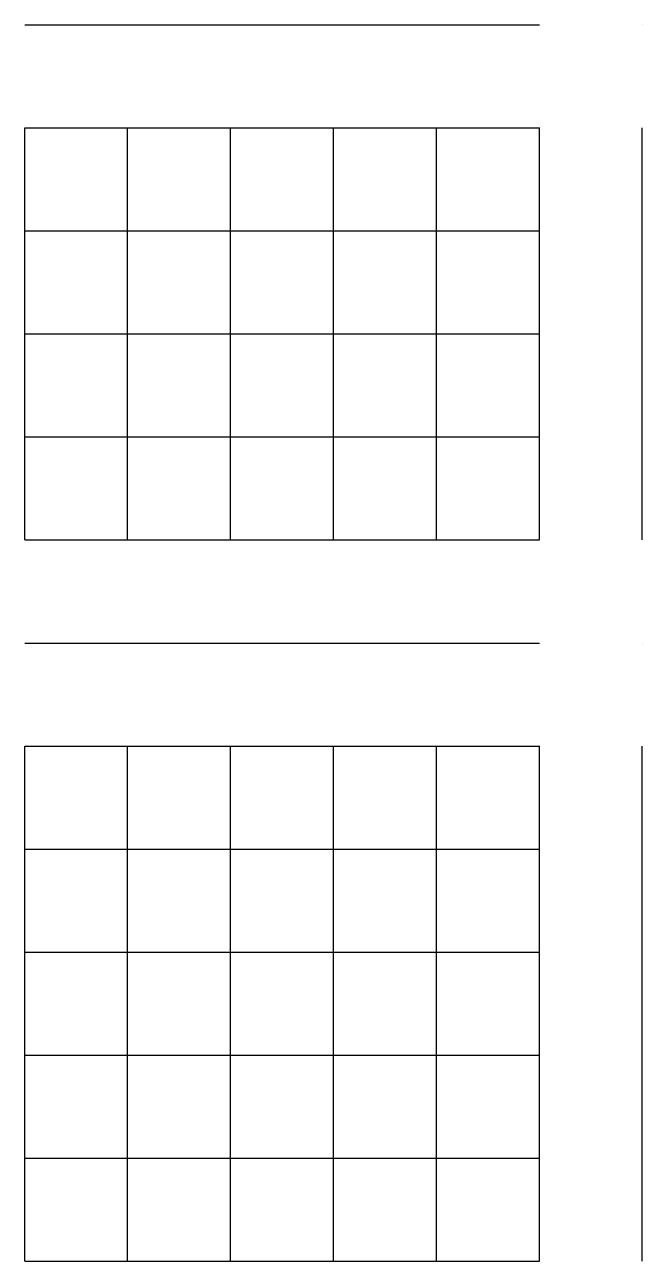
# Model space of a CAD drawing. Header units: millimetres. Extents: x 6 to 745025, y -1528 to 119936.
# Drawn here: x 178.618 to 178.872, y 109.276 to 109.784 of the extents above; entities that cross this region are included whole.
import ezdxf

# ---------------------------------------------------------------- set-up
doc = ezdxf.new("R2010")
doc.units = ezdxf.units.MM
doc.header["$MEASUREMENT"] = 0
doc.layers.get('0').update_dxf_attribs({"linetype": 'CONTINUOUS'})

msp = doc.modelspace()

# ---------------------------------------------------------------- linework, layer by layer
at = {"color": 0, "linetype": 'Continuous', "lineweight": 25, "true_color": 0x000005}
for p, q in [((178.61844, 109.78444), (178.61844, 109.78444)), ((178.61844, 109.78444), (178.61844, 109.78444)), ((178.61844, 109.78444), (178.61844, 109.78444)), ((178.61844, 109.78444), (178.61844, 109.78444)), ((178.61844, 109.78444), (178.61844, 109.78444)), ((178.61844, 109.78444), (178.61844, 109.78444)), ((178.61844, 109.78444), (178.61844, 109.78444)), ((178.61844, 109.78444), (178.61844, 109.78444)), ((178.66077, 109.78444), (178.66077, 109.78444)), ((178.66077, 109.78444), (178.66077, 109.78444)), ((178.66077, 109.78444), (178.66077, 109.78444)), ((178.66077, 109.78444), (178.66077, 109.78444)), ((178.66077, 109.78444), (178.66077, 109.78444)), ((178.66077, 109.78444), (178.66077, 109.78444)), ((178.66077, 109.78444), (178.66077, 109.78444)), ((178.70311, 109.78444), (178.70311, 109.78444)), ((178.70311, 109.78444), (178.70311, 109.78444)), ((178.70311, 109.78444), (178.70311, 109.78444)), ((178.70311, 109.78444), (178.70311, 109.78444)), ((178.70311, 109.78444), (178.70311, 109.78444)), ((178.70311, 109.78444), (178.70311, 109.78444)), ((178.70311, 109.78444), (178.70311, 109.78444)), ((178.74544, 109.78444), (178.74544, 109.78444)), ((178.74544, 109.78444), (178.74544, 109.78444)), ((178.74544, 109.78444), (178.74544, 109.78444)), ((178.74544, 109.78444), (178.74544, 109.78444)), ((178.74544, 109.78444), (178.74544, 109.78444)), ((178.74544, 109.78444), (178.74544, 109.78444)), ((178.74544, 109.78444), (178.74544, 109.78444)), ((178.78777, 109.78444), (178.78777, 109.78444)), ((178.78777, 109.78444), (178.78777, 109.78444)), ((178.78777, 109.78444), (178.78777, 109.78444)), ((178.78777, 109.78444), (178.78777, 109.78444)), ((178.78777, 109.78444), (178.78777, 109.78444)), ((178.78777, 109.78444), (178.78777, 109.78444)), ((178.78777, 109.78444), (178.78777, 109.78444)), ((178.83011, 109.78444), (178.83011, 109.78444)), ((178.83011, 109.78444), (178.83011, 109.78444)), ((178.83011, 109.78444), (178.83011, 109.78444)), ((178.83011, 109.78444), (178.83011, 109.78444)), ((178.83011, 109.78444), (178.83011, 109.78444)), ((178.83011, 109.78444), (178.83011, 109.78444)), ((178.83011, 109.78444), (178.83011, 109.78444)), ((178.87244, 109.78444), (178.87244, 109.78444)), ((178.87244, 109.78444), (178.87244, 109.78444)), ((178.87244, 109.78444), (178.87244, 109.78444)), ((178.87244, 109.78444), (178.87244, 109.78444)), ((178.87244, 109.78444), (178.87244, 109.78444)), ((178.87244, 109.78444), (178.87244, 109.78444)), ((178.87244, 109.78444), (178.87244, 109.78444)), ((178.87244, 109.78444), (178.87244, 109.78444)), ((178.87244, 109.78444), (178.87244, 109.78444)), ((178.87244, 109.78444), (178.87244, 109.78444)), ((178.87244, 109.78444), (178.87244, 109.78444)), ((178.87244, 109.78444), (178.87244, 109.78444)), ((178.87244, 109.78444), (178.87244, 109.78444)), ((178.87244, 109.78444), (178.87244, 109.78444)), ((178.87244, 109.74211), (178.87244, 109.74211)), ((178.87244, 109.74211), (178.87244, 109.74211)), ((178.87244, 109.74211), (178.87244, 109.74211)), ((178.87244, 109.74211), (178.87244, 109.74211)), ((178.87244, 109.74211), (178.87244, 109.74211)), ((178.87244, 109.74211), (178.87244, 109.74211)), ((178.87244, 109.74211), (178.87244, 109.74211)), ((178.87244, 109.69978), (178.87244, 109.69978)), ((178.87244, 109.69978), (178.87244, 109.69978)), ((178.87244, 109.69978), (178.87244, 109.69978)), ((178.87244, 109.69978), (178.87244, 109.69978)), ((178.87244, 109.69978), (178.87244, 109.69978)), ((178.87244, 109.69978), (178.87244, 109.69978)), ((178.87244, 109.69978), (178.87244, 109.69978)), ((178.87244, 109.65744), (178.87244, 109.65744)), ((178.87244, 109.65744), (178.87244, 109.65744)), ((178.87244, 109.65744), (178.87244, 109.65744)), ((178.87244, 109.65744), (178.87244, 109.65744)), ((178.87244, 109.65744), (178.87244, 109.65744)), ((178.87244, 109.65744), (178.87244, 109.65744)), ((178.87244, 109.65744), (178.87244, 109.65744)), ((178.87244, 109.61511), (178.87244, 109.61511)), ((178.87244, 109.61511), (178.87244, 109.61511)), ((178.87244, 109.61511), (178.87244, 109.61511)), ((178.87244, 109.61511), (178.87244, 109.61511)), ((178.87244, 109.61511), (178.87244, 109.61511)), ((178.87244, 109.61511), (178.87244, 109.61511)), ((178.87244, 109.61511), (178.87244, 109.61511)), ((178.87244, 109.57278), (178.87244, 109.57278)), ((178.87244, 109.57278), (178.87244, 109.57278)), ((178.87244, 109.57278), (178.87244, 109.57278)), ((178.87244, 109.57278), (178.87244, 109.57278)), ((178.87244, 109.57278), (178.87244, 109.57278)), ((178.87244, 109.57278), (178.87244, 109.57278)), ((178.87244, 109.57278), (178.87244, 109.57278)), ((178.87244, 109.57278), (178.87244, 109.57278)), ((178.61844, 109.53044), (178.61844, 109.53044)), ((178.61844, 109.53044), (178.61844, 109.53044)), ((178.61844, 109.53044), (178.61844, 109.53044)), ((178.61844, 109.53044), (178.61844, 109.53044)), ((178.61844, 109.53044), (178.61844, 109.53044)), ((178.61844, 109.53044), (178.61844, 109.53044)), ((178.61844, 109.53044), (178.61844, 109.53044)), ((178.61844, 109.53044), (178.61844, 109.53044)), ((178.66077, 109.53044), (178.66077, 109.53044)), ((178.66077, 109.53044), (178.66077, 109.53044)), ((178.66077, 109.53044), (178.66077, 109.53044)), ((178.66077, 109.53044), (178.66077, 109.53044)), ((178.66077, 109.53044), (178.66077, 109.53044)), ((178.66077, 109.53044), (178.66077, 109.53044)), ((178.66077, 109.53044), (178.66077, 109.53044)), ((178.70311, 109.53044), (178.70311, 109.53044)), ((178.70311, 109.53044), (178.70311, 109.53044)), ((178.70311, 109.53044), (178.70311, 109.53044)), ((178.70311, 109.53044), (178.70311, 109.53044)), ((178.70311, 109.53044), (178.70311, 109.53044)), ((178.70311, 109.53044), (178.70311, 109.53044)), ((178.70311, 109.53044), (178.70311, 109.53044)), ((178.74544, 109.53044), (178.74544, 109.53044)), ((178.74544, 109.53044), (178.74544, 109.53044)), ((178.74544, 109.53044), (178.74544, 109.53044)), ((178.74544, 109.53044), (178.74544, 109.53044)), ((178.74544, 109.53044), (178.74544, 109.53044)), ((178.74544, 109.53044), (178.74544, 109.53044)), ((178.74544, 109.53044), (178.74544, 109.53044)), ((178.78777, 109.53044), (178.78777, 109.53044)), ((178.78777, 109.53044), (178.78777, 109.53044)), ((178.78777, 109.53044), (178.78777, 109.53044)), ((178.78777, 109.53044), (178.78777, 109.53044)), ((178.78777, 109.53044), (178.78777, 109.53044)), ((178.78777, 109.53044), (178.78777, 109.53044)), ((178.78777, 109.53044), (178.78777, 109.53044)), ((178.83011, 109.53044), (178.83011, 109.53044)), ((178.83011, 109.53044), (178.83011, 109.53044)), ((178.83011, 109.53044), (178.83011, 109.53044)), ((178.83011, 109.53044), (178.83011, 109.53044)), ((178.83011, 109.53044), (178.83011, 109.53044)), ((178.83011, 109.53044), (178.83011, 109.53044)), ((178.83011, 109.53044), (178.83011, 109.53044)), ((178.87244, 109.53044), (178.87244, 109.53044)), ((178.87244, 109.53044), (178.87244, 109.53044)), ((178.87244, 109.53044), (178.87244, 109.53044)), ((178.87244, 109.53044), (178.87244, 109.53044)), ((178.87244, 109.53044), (178.87244, 109.53044)), ((178.87244, 109.53044), (178.87244, 109.53044)), ((178.87244, 109.53044), (178.87244, 109.53044)), ((178.87244, 109.53044), (178.87244, 109.53044)), ((178.87244, 109.53044), (178.87244, 109.53044)), ((178.87244, 109.53044), (178.87244, 109.53044)), ((178.87244, 109.53044), (178.87244, 109.53044)), ((178.87244, 109.53044), (178.87244, 109.53044)), ((178.87244, 109.53044), (178.87244, 109.53044)), ((178.87244, 109.53044), (178.87244, 109.53044)), ((178.87244, 109.48811), (178.87244, 109.48811)), ((178.87244, 109.48811), (178.87244, 109.48811)), ((178.87244, 109.48811), (178.87244, 109.48811)), ((178.87244, 109.48811), (178.87244, 109.48811)), ((178.87244, 109.48811), (178.87244, 109.48811)), ((178.87244, 109.48811), (178.87244, 109.48811)), ((178.87244, 109.48811), (178.87244, 109.48811)), ((178.87244, 109.44578), (178.87244, 109.44578)), ((178.87244, 109.44578), (178.87244, 109.44578)), ((178.87244, 109.44578), (178.87244, 109.44578)), ((178.87244, 109.44578), (178.87244, 109.44578)), ((178.87244, 109.44578), (178.87244, 109.44578)), ((178.87244, 109.44578), (178.87244, 109.44578)), ((178.87244, 109.44578), (178.87244, 109.44578)), ((178.87244, 109.40344), (178.87244, 109.40344)), ((178.87244, 109.40344), (178.87244, 109.40344)), ((178.87244, 109.40344), (178.87244, 109.40344)), ((178.87244, 109.40344), (178.87244, 109.40344)), ((178.87244, 109.40344), (178.87244, 109.40344)), ((178.87244, 109.40344), (178.87244, 109.40344)), ((178.87244, 109.40344), (178.87244, 109.40344)), ((178.87244, 109.36111), (178.87244, 109.36111)), ((178.87244, 109.36111), (178.87244, 109.36111)), ((178.87244, 109.36111), (178.87244, 109.36111)), ((178.87244, 109.36111), (178.87244, 109.36111)), ((178.87244, 109.36111), (178.87244, 109.36111)), ((178.87244, 109.36111), (178.87244, 109.36111)), ((178.87244, 109.36111), (178.87244, 109.36111)), ((178.87244, 109.31878), (178.87244, 109.31878)), ((178.87244, 109.31878), (178.87244, 109.31878)), ((178.87244, 109.31878), (178.87244, 109.31878)), ((178.87244, 109.31878), (178.87244, 109.31878)), ((178.87244, 109.31878), (178.87244, 109.31878)), ((178.87244, 109.31878), (178.87244, 109.31878)), ((178.87244, 109.31878), (178.87244, 109.31878)), ((178.87244, 109.27644), (178.87244, 109.27644)), ((178.87244, 109.27644), (178.87244, 109.27644)), ((178.87244, 109.27644), (178.87244, 109.27644)), ((178.87244, 109.27644), (178.87244, 109.27644)), ((178.87244, 109.27644), (178.87244, 109.27644)), ((178.87244, 109.27644), (178.87244, 109.27644)), ((178.87244, 109.27644), (178.87244, 109.27644)), ((178.87244, 109.27644), (178.87244, 109.27644))]:
    msp.add_line(p, q, dxfattribs=at)
for points in [[(178.61844, 109.78444), (178.66077, 109.78444), (178.70311, 109.78444), (178.74544, 109.78444), (178.78777, 109.78444), (178.83011, 109.78444)], [(178.61844, 109.78444), (178.66077, 109.78444), (178.70311, 109.78444), (178.74544, 109.78444), (178.78777, 109.78444), (178.83011, 109.78444)], [(178.61844, 109.78444), (178.66077, 109.78444), (178.70311, 109.78444), (178.74544, 109.78444), (178.78777, 109.78444), (178.83011, 109.78444)], [(178.61844, 109.78444), (178.66077, 109.78444), (178.70311, 109.78444), (178.74544, 109.78444), (178.78777, 109.78444), (178.83011, 109.78444)], [(178.61844, 109.78444), (178.66077, 109.78444), (178.70311, 109.78444), (178.74544, 109.78444), (178.78777, 109.78444), (178.83011, 109.78444)], [(178.61844, 109.78444), (178.66077, 109.78444), (178.70311, 109.78444), (178.74544, 109.78444), (178.78777, 109.78444), (178.83011, 109.78444)], [(178.61844, 109.78444), (178.66077, 109.78444), (178.70311, 109.78444), (178.74544, 109.78444), (178.78777, 109.78444), (178.83011, 109.78444)], [(178.61844, 109.74211), (178.66077, 109.74211), (178.70311, 109.74211), (178.74544, 109.74211), (178.78777, 109.74211), (178.83011, 109.74211)], [(178.61844, 109.74211), (178.66077, 109.74211), (178.70311, 109.74211), (178.74544, 109.74211), (178.78777, 109.74211), (178.83011, 109.74211)], [(178.61844, 109.74211), (178.66077, 109.74211), (178.70311, 109.74211), (178.74544, 109.74211), (178.78777, 109.74211), (178.83011, 109.74211)], [(178.61844, 109.74211), (178.66077, 109.74211), (178.70311, 109.74211), (178.74544, 109.74211), (178.78777, 109.74211), (178.83011, 109.74211)], [(178.61844, 109.74211), (178.66077, 109.74211), (178.70311, 109.74211), (178.74544, 109.74211), (178.78777, 109.74211), (178.83011, 109.74211)], [(178.61844, 109.74211), (178.66077, 109.74211), (178.70311, 109.74211), (178.74544, 109.74211), (178.78777, 109.74211), (178.83011, 109.74211)], [(178.61844, 109.74211), (178.66077, 109.74211), (178.70311, 109.74211), (178.74544, 109.74211), (178.78777, 109.74211), (178.83011, 109.74211)], [(178.61844, 109.57278), (178.61844, 109.61511), (178.61844, 109.65744), (178.61844, 109.69978), (178.61844, 109.74211)], [(178.61844, 109.57278), (178.61844, 109.61511), (178.61844, 109.65744), (178.61844, 109.69978), (178.61844, 109.74211)], [(178.61844, 109.57278), (178.61844, 109.61511), (178.61844, 109.65744), (178.61844, 109.69978), (178.61844, 109.74211)], [(178.61844, 109.57278), (178.61844, 109.61511), (178.61844, 109.65744), (178.61844, 109.69978), (178.61844, 109.74211)], [(178.61844, 109.57278), (178.61844, 109.61511), (178.61844, 109.65744), (178.61844, 109.69978), (178.61844, 109.74211)], [(178.61844, 109.57278), (178.61844, 109.61511), (178.61844, 109.65744), (178.61844, 109.69978), (178.61844, 109.74211)], [(178.61844, 109.57278), (178.61844, 109.61511), (178.61844, 109.65744), (178.61844, 109.69978), (178.61844, 109.74211)], [(178.61844, 109.57278), (178.61844, 109.61511), (178.61844, 109.65744), (178.61844, 109.69978), (178.61844, 109.74211)], [(178.66077, 109.57278), (178.66077, 109.61511), (178.66077, 109.65744), (178.66077, 109.69978), (178.66077, 109.74211)], [(178.66077, 109.57278), (178.66077, 109.61511), (178.66077, 109.65744), (178.66077, 109.69978), (178.66077, 109.74211)], [(178.66077, 109.57278), (178.66077, 109.61511), (178.66077, 109.65744), (178.66077, 109.69978), (178.66077, 109.74211)], [(178.66077, 109.57278), (178.66077, 109.61511), (178.66077, 109.65744), (178.66077, 109.69978), (178.66077, 109.74211)], [(178.66077, 109.57278), (178.66077, 109.61511), (178.66077, 109.65744), (178.66077, 109.69978), (178.66077, 109.74211)], [(178.66077, 109.57278), (178.66077, 109.61511), (178.66077, 109.65744), (178.66077, 109.69978), (178.66077, 109.74211)], [(178.66077, 109.57278), (178.66077, 109.61511), (178.66077, 109.65744), (178.66077, 109.69978), (178.66077, 109.74211)], [(178.70311, 109.57278), (178.70311, 109.61511), (178.70311, 109.65744), (178.70311, 109.69978), (178.70311, 109.74211)], [(178.70311, 109.57278), (178.70311, 109.61511), (178.70311, 109.65744), (178.70311, 109.69978), (178.70311, 109.74211)], [(178.70311, 109.57278), (178.70311, 109.61511), (178.70311, 109.65744), (178.70311, 109.69978), (178.70311, 109.74211)], [(178.70311, 109.57278), (178.70311, 109.61511), (178.70311, 109.65744), (178.70311, 109.69978), (178.70311, 109.74211)], [(178.70311, 109.57278), (178.70311, 109.61511), (178.70311, 109.65744), (178.70311, 109.69978), (178.70311, 109.74211)], [(178.70311, 109.57278), (178.70311, 109.61511), (178.70311, 109.65744), (178.70311, 109.69978), (178.70311, 109.74211)], [(178.70311, 109.57278), (178.70311, 109.61511), (178.70311, 109.65744), (178.70311, 109.69978), (178.70311, 109.74211)], [(178.74544, 109.57278), (178.74544, 109.61511), (178.74544, 109.65744), (178.74544, 109.69978), (178.74544, 109.74211)], [(178.74544, 109.57278), (178.74544, 109.61511), (178.74544, 109.65744), (178.74544, 109.69978), (178.74544, 109.74211)], [(178.74544, 109.57278), (178.74544, 109.61511), (178.74544, 109.65744), (178.74544, 109.69978), (178.74544, 109.74211)], [(178.74544, 109.57278), (178.74544, 109.61511), (178.74544, 109.65744), (178.74544, 109.69978), (178.74544, 109.74211)], [(178.74544, 109.57278), (178.74544, 109.61511), (178.74544, 109.65744), (178.74544, 109.69978), (178.74544, 109.74211)], [(178.74544, 109.57278), (178.74544, 109.61511), (178.74544, 109.65744), (178.74544, 109.69978), (178.74544, 109.74211)], [(178.74544, 109.57278), (178.74544, 109.61511), (178.74544, 109.65744), (178.74544, 109.69978), (178.74544, 109.74211)], [(178.78777, 109.57278), (178.78777, 109.61511), (178.78777, 109.65744), (178.78777, 109.69978), (178.78777, 109.74211)], [(178.78777, 109.57278), (178.78777, 109.61511), (178.78777, 109.65744), (178.78777, 109.69978), (178.78777, 109.74211)], [(178.78777, 109.57278), (178.78777, 109.61511), (178.78777, 109.65744), (178.78777, 109.69978), (178.78777, 109.74211)], [(178.78777, 109.57278), (178.78777, 109.61511), (178.78777, 109.65744), (178.78777, 109.69978), (178.78777, 109.74211)], [(178.78777, 109.57278), (178.78777, 109.61511), (178.78777, 109.65744), (178.78777, 109.69978), (178.78777, 109.74211)], [(178.78777, 109.57278), (178.78777, 109.61511), (178.78777, 109.65744), (178.78777, 109.69978), (178.78777, 109.74211)], [(178.78777, 109.57278), (178.78777, 109.61511), (178.78777, 109.65744), (178.78777, 109.69978), (178.78777, 109.74211)], [(178.83011, 109.57278), (178.83011, 109.61511), (178.83011, 109.65744), (178.83011, 109.69978), (178.83011, 109.74211)], [(178.83011, 109.57278), (178.83011, 109.61511), (178.83011, 109.65744), (178.83011, 109.69978), (178.83011, 109.74211)], [(178.83011, 109.57278), (178.83011, 109.61511), (178.83011, 109.65744), (178.83011, 109.69978), (178.83011, 109.74211)], [(178.83011, 109.57278), (178.83011, 109.61511), (178.83011, 109.65744), (178.83011, 109.69978), (178.83011, 109.74211)], [(178.83011, 109.57278), (178.83011, 109.61511), (178.83011, 109.65744), (178.83011, 109.69978), (178.83011, 109.74211)], [(178.83011, 109.57278), (178.83011, 109.61511), (178.83011, 109.65744), (178.83011, 109.69978), (178.83011, 109.74211)], [(178.83011, 109.57278), (178.83011, 109.61511), (178.83011, 109.65744), (178.83011, 109.69978), (178.83011, 109.74211)], [(178.87244, 109.57278), (178.87244, 109.61511), (178.87244, 109.65744), (178.87244, 109.69978), (178.87244, 109.74211)], [(178.87244, 109.57278), (178.87244, 109.61511), (178.87244, 109.65744), (178.87244, 109.69978), (178.87244, 109.74211)], [(178.87244, 109.57278), (178.87244, 109.61511), (178.87244, 109.65744), (178.87244, 109.69978), (178.87244, 109.74211)], [(178.87244, 109.57278), (178.87244, 109.61511), (178.87244, 109.65744), (178.87244, 109.69978), (178.87244, 109.74211)], [(178.87244, 109.57278), (178.87244, 109.61511), (178.87244, 109.65744), (178.87244, 109.69978), (178.87244, 109.74211)], [(178.87244, 109.57278), (178.87244, 109.61511), (178.87244, 109.65744), (178.87244, 109.69978), (178.87244, 109.74211)], [(178.87244, 109.57278), (178.87244, 109.61511), (178.87244, 109.65744), (178.87244, 109.69978), (178.87244, 109.74211)], [(178.61844, 109.69978), (178.66077, 109.69978), (178.70311, 109.69978), (178.74544, 109.69978), (178.78777, 109.69978), (178.83011, 109.69978)], [(178.61844, 109.69978), (178.66077, 109.69978), (178.70311, 109.69978), (178.74544, 109.69978), (178.78777, 109.69978), (178.83011, 109.69978)], [(178.61844, 109.69978), (178.66077, 109.69978), (178.70311, 109.69978), (178.74544, 109.69978), (178.78777, 109.69978), (178.83011, 109.69978)], [(178.61844, 109.69978), (178.66077, 109.69978), (178.70311, 109.69978), (178.74544, 109.69978), (178.78777, 109.69978), (178.83011, 109.69978)], [(178.61844, 109.69978), (178.66077, 109.69978), (178.70311, 109.69978), (178.74544, 109.69978), (178.78777, 109.69978), (178.83011, 109.69978)], [(178.61844, 109.69978), (178.66077, 109.69978), (178.70311, 109.69978), (178.74544, 109.69978), (178.78777, 109.69978), (178.83011, 109.69978)], [(178.61844, 109.69978), (178.66077, 109.69978), (178.70311, 109.69978), (178.74544, 109.69978), (178.78777, 109.69978), (178.83011, 109.69978)], [(178.61844, 109.65744), (178.66077, 109.65744), (178.70311, 109.65744), (178.74544, 109.65744), (178.78777, 109.65744), (178.83011, 109.65744)], [(178.61844, 109.65744), (178.66077, 109.65744), (178.70311, 109.65744), (178.74544, 109.65744), (178.78777, 109.65744), (178.83011, 109.65744)], [(178.61844, 109.65744), (178.66077, 109.65744), (178.70311, 109.65744), (178.74544, 109.65744), (178.78777, 109.65744), (178.83011, 109.65744)], [(178.61844, 109.65744), (178.66077, 109.65744), (178.70311, 109.65744), (178.74544, 109.65744), (178.78777, 109.65744), (178.83011, 109.65744)], [(178.61844, 109.65744), (178.66077, 109.65744), (178.70311, 109.65744), (178.74544, 109.65744), (178.78777, 109.65744), (178.83011, 109.65744)], [(178.61844, 109.65744), (178.66077, 109.65744), (178.70311, 109.65744), (178.74544, 109.65744), (178.78777, 109.65744), (178.83011, 109.65744)], [(178.61844, 109.65744), (178.66077, 109.65744), (178.70311, 109.65744), (178.74544, 109.65744), (178.78777, 109.65744), (178.83011, 109.65744)], [(178.61844, 109.61511), (178.66077, 109.61511), (178.70311, 109.61511), (178.74544, 109.61511), (178.78777, 109.61511), (178.83011, 109.61511)], [(178.61844, 109.61511), (178.66077, 109.61511), (178.70311, 109.61511), (178.74544, 109.61511), (178.78777, 109.61511), (178.83011, 109.61511)], [(178.61844, 109.61511), (178.66077, 109.61511), (178.70311, 109.61511), (178.74544, 109.61511), (178.78777, 109.61511), (178.83011, 109.61511)], [(178.61844, 109.61511), (178.66077, 109.61511), (178.70311, 109.61511), (178.74544, 109.61511), (178.78777, 109.61511), (178.83011, 109.61511)], [(178.61844, 109.61511), (178.66077, 109.61511), (178.70311, 109.61511), (178.74544, 109.61511), (178.78777, 109.61511), (178.83011, 109.61511)], [(178.61844, 109.61511), (178.66077, 109.61511), (178.70311, 109.61511), (178.74544, 109.61511), (178.78777, 109.61511), (178.83011, 109.61511)], [(178.61844, 109.61511), (178.66077, 109.61511), (178.70311, 109.61511), (178.74544, 109.61511), (178.78777, 109.61511), (178.83011, 109.61511)], [(178.61844, 109.57278), (178.66077, 109.57278), (178.70311, 109.57278), (178.74544, 109.57278), (178.78777, 109.57278), (178.83011, 109.57278)], [(178.61844, 109.57278), (178.66077, 109.57278), (178.70311, 109.57278), (178.74544, 109.57278), (178.78777, 109.57278), (178.83011, 109.57278)], [(178.61844, 109.57278), (178.66077, 109.57278), (178.70311, 109.57278), (178.74544, 109.57278), (178.78777, 109.57278), (178.83011, 109.57278)], [(178.61844, 109.57278), (178.66077, 109.57278), (178.70311, 109.57278), (178.74544, 109.57278), (178.78777, 109.57278), (178.83011, 109.57278)], [(178.61844, 109.57278), (178.66077, 109.57278), (178.70311, 109.57278), (178.74544, 109.57278), (178.78777, 109.57278), (178.83011, 109.57278)], [(178.61844, 109.57278), (178.66077, 109.57278), (178.70311, 109.57278), (178.74544, 109.57278), (178.78777, 109.57278), (178.83011, 109.57278)], [(178.61844, 109.57278), (178.66077, 109.57278), (178.70311, 109.57278), (178.74544, 109.57278), (178.78777, 109.57278), (178.83011, 109.57278)], [(178.61844, 109.57278), (178.66077, 109.57278), (178.70311, 109.57278), (178.74544, 109.57278), (178.78777, 109.57278), (178.83011, 109.57278)], [(178.61844, 109.53044), (178.66077, 109.53044), (178.70311, 109.53044), (178.74544, 109.53044), (178.78777, 109.53044), (178.83011, 109.53044)], [(178.61844, 109.53044), (178.66077, 109.53044), (178.70311, 109.53044), (178.74544, 109.53044), (178.78777, 109.53044), (178.83011, 109.53044)], [(178.61844, 109.53044), (178.66077, 109.53044), (178.70311, 109.53044), (178.74544, 109.53044), (178.78777, 109.53044), (178.83011, 109.53044)], [(178.61844, 109.53044), (178.66077, 109.53044), (178.70311, 109.53044), (178.74544, 109.53044), (178.78777, 109.53044), (178.83011, 109.53044)], [(178.61844, 109.53044), (178.66077, 109.53044), (178.70311, 109.53044), (178.74544, 109.53044), (178.78777, 109.53044), (178.83011, 109.53044)], [(178.61844, 109.53044), (178.66077, 109.53044), (178.70311, 109.53044), (178.74544, 109.53044), (178.78777, 109.53044), (178.83011, 109.53044)], [(178.61844, 109.53044), (178.66077, 109.53044), (178.70311, 109.53044), (178.74544, 109.53044), (178.78777, 109.53044), (178.83011, 109.53044)], [(178.61844, 109.48811), (178.66077, 109.48811), (178.70311, 109.48811), (178.74544, 109.48811), (178.78777, 109.48811), (178.83011, 109.48811)], [(178.61844, 109.48811), (178.66077, 109.48811), (178.70311, 109.48811), (178.74544, 109.48811), (178.78777, 109.48811), (178.83011, 109.48811)], [(178.61844, 109.48811), (178.66077, 109.48811), (178.70311, 109.48811), (178.74544, 109.48811), (178.78777, 109.48811), (178.83011, 109.48811)], [(178.61844, 109.48811), (178.66077, 109.48811), (178.70311, 109.48811), (178.74544, 109.48811), (178.78777, 109.48811), (178.83011, 109.48811)], [(178.61844, 109.48811), (178.66077, 109.48811), (178.70311, 109.48811), (178.74544, 109.48811), (178.78777, 109.48811), (178.83011, 109.48811)], [(178.61844, 109.48811), (178.66077, 109.48811), (178.70311, 109.48811), (178.74544, 109.48811), (178.78777, 109.48811), (178.83011, 109.48811)], [(178.61844, 109.48811), (178.66077, 109.48811), (178.70311, 109.48811), (178.74544, 109.48811), (178.78777, 109.48811), (178.83011, 109.48811)], [(178.61844, 109.27644), (178.61844, 109.31878), (178.61844, 109.36111), (178.61844, 109.40344), (178.61844, 109.44578), (178.61844, 109.48811)], [(178.61844, 109.27644), (178.61844, 109.31878), (178.61844, 109.36111), (178.61844, 109.40344), (178.61844, 109.44578), (178.61844, 109.48811)], [(178.61844, 109.27644), (178.61844, 109.31878), (178.61844, 109.36111), (178.61844, 109.40344), (178.61844, 109.44578), (178.61844, 109.48811)], [(178.61844, 109.27644), (178.61844, 109.31878), (178.61844, 109.36111), (178.61844, 109.40344), (178.61844, 109.44578), (178.61844, 109.48811)], [(178.61844, 109.27644), (178.61844, 109.31878), (178.61844, 109.36111), (178.61844, 109.40344), (178.61844, 109.44578), (178.61844, 109.48811)], [(178.61844, 109.27644), (178.61844, 109.31878), (178.61844, 109.36111), (178.61844, 109.40344), (178.61844, 109.44578), (178.61844, 109.48811)], [(178.61844, 109.27644), (178.61844, 109.31878), (178.61844, 109.36111), (178.61844, 109.40344), (178.61844, 109.44578), (178.61844, 109.48811)], [(178.61844, 109.27644), (178.61844, 109.31878), (178.61844, 109.36111), (178.61844, 109.40344), (178.61844, 109.44578), (178.61844, 109.48811)], [(178.66077, 109.27644), (178.66077, 109.31878), (178.66077, 109.36111), (178.66077, 109.40344), (178.66077, 109.44578), (178.66077, 109.48811)], [(178.66077, 109.27644), (178.66077, 109.31878), (178.66077, 109.36111), (178.66077, 109.40344), (178.66077, 109.44578), (178.66077, 109.48811)], [(178.66077, 109.27644), (178.66077, 109.31878), (178.66077, 109.36111), (178.66077, 109.40344), (178.66077, 109.44578), (178.66077, 109.48811)], [(178.66077, 109.27644), (178.66077, 109.31878), (178.66077, 109.36111), (178.66077, 109.40344), (178.66077, 109.44578), (178.66077, 109.48811)], [(178.66077, 109.27644), (178.66077, 109.31878), (178.66077, 109.36111), (178.66077, 109.40344), (178.66077, 109.44578), (178.66077, 109.48811)], [(178.66077, 109.27644), (178.66077, 109.31878), (178.66077, 109.36111), (178.66077, 109.40344), (178.66077, 109.44578), (178.66077, 109.48811)], [(178.66077, 109.27644), (178.66077, 109.31878), (178.66077, 109.36111), (178.66077, 109.40344), (178.66077, 109.44578), (178.66077, 109.48811)], [(178.70311, 109.27644), (178.70311, 109.31878), (178.70311, 109.36111), (178.70311, 109.40344), (178.70311, 109.44578), (178.70311, 109.48811)], [(178.70311, 109.27644), (178.70311, 109.31878), (178.70311, 109.36111), (178.70311, 109.40344), (178.70311, 109.44578), (178.70311, 109.48811)], [(178.70311, 109.27644), (178.70311, 109.31878), (178.70311, 109.36111), (178.70311, 109.40344), (178.70311, 109.44578), (178.70311, 109.48811)], [(178.70311, 109.27644), (178.70311, 109.31878), (178.70311, 109.36111), (178.70311, 109.40344), (178.70311, 109.44578), (178.70311, 109.48811)], [(178.70311, 109.27644), (178.70311, 109.31878), (178.70311, 109.36111), (178.70311, 109.40344), (178.70311, 109.44578), (178.70311, 109.48811)], [(178.70311, 109.27644), (178.70311, 109.31878), (178.70311, 109.36111), (178.70311, 109.40344), (178.70311, 109.44578), (178.70311, 109.48811)], [(178.70311, 109.27644), (178.70311, 109.31878), (178.70311, 109.36111), (178.70311, 109.40344), (178.70311, 109.44578), (178.70311, 109.48811)], [(178.74544, 109.27644), (178.74544, 109.31878), (178.74544, 109.36111), (178.74544, 109.40344), (178.74544, 109.44578), (178.74544, 109.48811)], [(178.74544, 109.27644), (178.74544, 109.31878), (178.74544, 109.36111), (178.74544, 109.40344), (178.74544, 109.44578), (178.74544, 109.48811)], [(178.74544, 109.27644), (178.74544, 109.31878), (178.74544, 109.36111), (178.74544, 109.40344), (178.74544, 109.44578), (178.74544, 109.48811)], [(178.74544, 109.27644), (178.74544, 109.31878), (178.74544, 109.36111), (178.74544, 109.40344), (178.74544, 109.44578), (178.74544, 109.48811)], [(178.74544, 109.27644), (178.74544, 109.31878), (178.74544, 109.36111), (178.74544, 109.40344), (178.74544, 109.44578), (178.74544, 109.48811)], [(178.74544, 109.27644), (178.74544, 109.31878), (178.74544, 109.36111), (178.74544, 109.40344), (178.74544, 109.44578), (178.74544, 109.48811)], [(178.74544, 109.27644), (178.74544, 109.31878), (178.74544, 109.36111), (178.74544, 109.40344), (178.74544, 109.44578), (178.74544, 109.48811)], [(178.78777, 109.27644), (178.78777, 109.31878), (178.78777, 109.36111), (178.78777, 109.40344), (178.78777, 109.44578), (178.78777, 109.48811)], [(178.78777, 109.27644), (178.78777, 109.31878), (178.78777, 109.36111), (178.78777, 109.40344), (178.78777, 109.44578), (178.78777, 109.48811)], [(178.78777, 109.27644), (178.78777, 109.31878), (178.78777, 109.36111), (178.78777, 109.40344), (178.78777, 109.44578), (178.78777, 109.48811)], [(178.78777, 109.27644), (178.78777, 109.31878), (178.78777, 109.36111), (178.78777, 109.40344), (178.78777, 109.44578), (178.78777, 109.48811)], [(178.78777, 109.27644), (178.78777, 109.31878), (178.78777, 109.36111), (178.78777, 109.40344), (178.78777, 109.44578), (178.78777, 109.48811)], [(178.78777, 109.27644), (178.78777, 109.31878), (178.78777, 109.36111), (178.78777, 109.40344), (178.78777, 109.44578), (178.78777, 109.48811)], [(178.78777, 109.27644), (178.78777, 109.31878), (178.78777, 109.36111), (178.78777, 109.40344), (178.78777, 109.44578), (178.78777, 109.48811)], [(178.83011, 109.27644), (178.83011, 109.31878), (178.83011, 109.36111), (178.83011, 109.40344), (178.83011, 109.44578), (178.83011, 109.48811)], [(178.83011, 109.27644), (178.83011, 109.31878), (178.83011, 109.36111), (178.83011, 109.40344), (178.83011, 109.44578), (178.83011, 109.48811)], [(178.83011, 109.27644), (178.83011, 109.31878), (178.83011, 109.36111), (178.83011, 109.40344), (178.83011, 109.44578), (178.83011, 109.48811)], [(178.83011, 109.27644), (178.83011, 109.31878), (178.83011, 109.36111), (178.83011, 109.40344), (178.83011, 109.44578), (178.83011, 109.48811)], [(178.83011, 109.27644), (178.83011, 109.31878), (178.83011, 109.36111), (178.83011, 109.40344), (178.83011, 109.44578), (178.83011, 109.48811)], [(178.83011, 109.27644), (178.83011, 109.31878), (178.83011, 109.36111), (178.83011, 109.40344), (178.83011, 109.44578), (178.83011, 109.48811)], [(178.83011, 109.27644), (178.83011, 109.31878), (178.83011, 109.36111), (178.83011, 109.40344), (178.83011, 109.44578), (178.83011, 109.48811)], [(178.87244, 109.27644), (178.87244, 109.31878), (178.87244, 109.36111), (178.87244, 109.40344), (178.87244, 109.44578), (178.87244, 109.48811)], [(178.87244, 109.27644), (178.87244, 109.31878), (178.87244, 109.36111), (178.87244, 109.40344), (178.87244, 109.44578), (178.87244, 109.48811)], [(178.87244, 109.27644), (178.87244, 109.31878), (178.87244, 109.36111), (178.87244, 109.40344), (178.87244, 109.44578), (178.87244, 109.48811)], [(178.87244, 109.27644), (178.87244, 109.31878), (178.87244, 109.36111), (178.87244, 109.40344), (178.87244, 109.44578), (178.87244, 109.48811)], [(178.87244, 109.27644), (178.87244, 109.31878), (178.87244, 109.36111), (178.87244, 109.40344), (178.87244, 109.44578), (178.87244, 109.48811)], [(178.87244, 109.27644), (178.87244, 109.31878), (178.87244, 109.36111), (178.87244, 109.40344), (178.87244, 109.44578), (178.87244, 109.48811)], [(178.87244, 109.27644), (178.87244, 109.31878), (178.87244, 109.36111), (178.87244, 109.40344), (178.87244, 109.44578), (178.87244, 109.48811)], [(178.61844, 109.44578), (178.66077, 109.44578), (178.70311, 109.44578), (178.74544, 109.44578), (178.78777, 109.44578), (178.83011, 109.44578)], [(178.61844, 109.44578), (178.66077, 109.44578), (178.70311, 109.44578), (178.74544, 109.44578), (178.78777, 109.44578), (178.83011, 109.44578)], [(178.61844, 109.44578), (178.66077, 109.44578), (178.70311, 109.44578), (178.74544, 109.44578), (178.78777, 109.44578), (178.83011, 109.44578)], [(178.61844, 109.44578), (178.66077, 109.44578), (178.70311, 109.44578), (178.74544, 109.44578), (178.78777, 109.44578), (178.83011, 109.44578)], [(178.61844, 109.44578), (178.66077, 109.44578), (178.70311, 109.44578), (178.74544, 109.44578), (178.78777, 109.44578), (178.83011, 109.44578)], [(178.61844, 109.44578), (178.66077, 109.44578), (178.70311, 109.44578), (178.74544, 109.44578), (178.78777, 109.44578), (178.83011, 109.44578)], [(178.61844, 109.44578), (178.66077, 109.44578), (178.70311, 109.44578), (178.74544, 109.44578), (178.78777, 109.44578), (178.83011, 109.44578)], [(178.61844, 109.40344), (178.66077, 109.40344), (178.70311, 109.40344), (178.74544, 109.40344), (178.78777, 109.40344), (178.83011, 109.40344)], [(178.61844, 109.40344), (178.66077, 109.40344), (178.70311, 109.40344), (178.74544, 109.40344), (178.78777, 109.40344), (178.83011, 109.40344)], [(178.61844, 109.40344), (178.66077, 109.40344), (178.70311, 109.40344), (178.74544, 109.40344), (178.78777, 109.40344), (178.83011, 109.40344)], [(178.61844, 109.40344), (178.66077, 109.40344), (178.70311, 109.40344), (178.74544, 109.40344), (178.78777, 109.40344), (178.83011, 109.40344)], [(178.61844, 109.40344), (178.66077, 109.40344), (178.70311, 109.40344), (178.74544, 109.40344), (178.78777, 109.40344), (178.83011, 109.40344)], [(178.61844, 109.40344), (178.66077, 109.40344), (178.70311, 109.40344), (178.74544, 109.40344), (178.78777, 109.40344), (178.83011, 109.40344)], [(178.61844, 109.40344), (178.66077, 109.40344), (178.70311, 109.40344), (178.74544, 109.40344), (178.78777, 109.40344), (178.83011, 109.40344)], [(178.61844, 109.36111), (178.66077, 109.36111), (178.70311, 109.36111), (178.74544, 109.36111), (178.78777, 109.36111), (178.83011, 109.36111)], [(178.61844, 109.36111), (178.66077, 109.36111), (178.70311, 109.36111), (178.74544, 109.36111), (178.78777, 109.36111), (178.83011, 109.36111)], [(178.61844, 109.36111), (178.66077, 109.36111), (178.70311, 109.36111), (178.74544, 109.36111), (178.78777, 109.36111), (178.83011, 109.36111)], [(178.61844, 109.36111), (178.66077, 109.36111), (178.70311, 109.36111), (178.74544, 109.36111), (178.78777, 109.36111), (178.83011, 109.36111)], [(178.61844, 109.36111), (178.66077, 109.36111), (178.70311, 109.36111), (178.74544, 109.36111), (178.78777, 109.36111), (178.83011, 109.36111)], [(178.61844, 109.36111), (178.66077, 109.36111), (178.70311, 109.36111), (178.74544, 109.36111), (178.78777, 109.36111), (178.83011, 109.36111)], [(178.61844, 109.36111), (178.66077, 109.36111), (178.70311, 109.36111), (178.74544, 109.36111), (178.78777, 109.36111), (178.83011, 109.36111)], [(178.61844, 109.31878), (178.66077, 109.31878), (178.70311, 109.31878), (178.74544, 109.31878), (178.78777, 109.31878), (178.83011, 109.31878)], [(178.61844, 109.31878), (178.66077, 109.31878), (178.70311, 109.31878), (178.74544, 109.31878), (178.78777, 109.31878), (178.83011, 109.31878)], [(178.61844, 109.31878), (178.66077, 109.31878), (178.70311, 109.31878), (178.74544, 109.31878), (178.78777, 109.31878), (178.83011, 109.31878)], [(178.61844, 109.31878), (178.66077, 109.31878), (178.70311, 109.31878), (178.74544, 109.31878), (178.78777, 109.31878), (178.83011, 109.31878)], [(178.61844, 109.31878), (178.66077, 109.31878), (178.70311, 109.31878), (178.74544, 109.31878), (178.78777, 109.31878), (178.83011, 109.31878)], [(178.61844, 109.31878), (178.66077, 109.31878), (178.70311, 109.31878), (178.74544, 109.31878), (178.78777, 109.31878), (178.83011, 109.31878)], [(178.61844, 109.31878), (178.66077, 109.31878), (178.70311, 109.31878), (178.74544, 109.31878), (178.78777, 109.31878), (178.83011, 109.31878)], [(178.61844, 109.27644), (178.66077, 109.27644), (178.70311, 109.27644), (178.74544, 109.27644), (178.78777, 109.27644), (178.83011, 109.27644)], [(178.61844, 109.27644), (178.66077, 109.27644), (178.70311, 109.27644), (178.74544, 109.27644), (178.78777, 109.27644), (178.83011, 109.27644)], [(178.61844, 109.27644), (178.66077, 109.27644), (178.70311, 109.27644), (178.74544, 109.27644), (178.78777, 109.27644), (178.83011, 109.27644)], [(178.61844, 109.27644), (178.66077, 109.27644), (178.70311, 109.27644), (178.74544, 109.27644), (178.78777, 109.27644), (178.83011, 109.27644)], [(178.61844, 109.27644), (178.66077, 109.27644), (178.70311, 109.27644), (178.74544, 109.27644), (178.78777, 109.27644), (178.83011, 109.27644)], [(178.61844, 109.27644), (178.66077, 109.27644), (178.70311, 109.27644), (178.74544, 109.27644), (178.78777, 109.27644), (178.83011, 109.27644)], [(178.61844, 109.27644), (178.66077, 109.27644), (178.70311, 109.27644), (178.74544, 109.27644), (178.78777, 109.27644), (178.83011, 109.27644)], [(178.61844, 109.27644), (178.66077, 109.27644), (178.70311, 109.27644), (178.74544, 109.27644), (178.78777, 109.27644), (178.83011, 109.27644)]]:
    msp.add_lwpolyline(points, dxfattribs=at)

doc.saveas('drawing.dxf')
